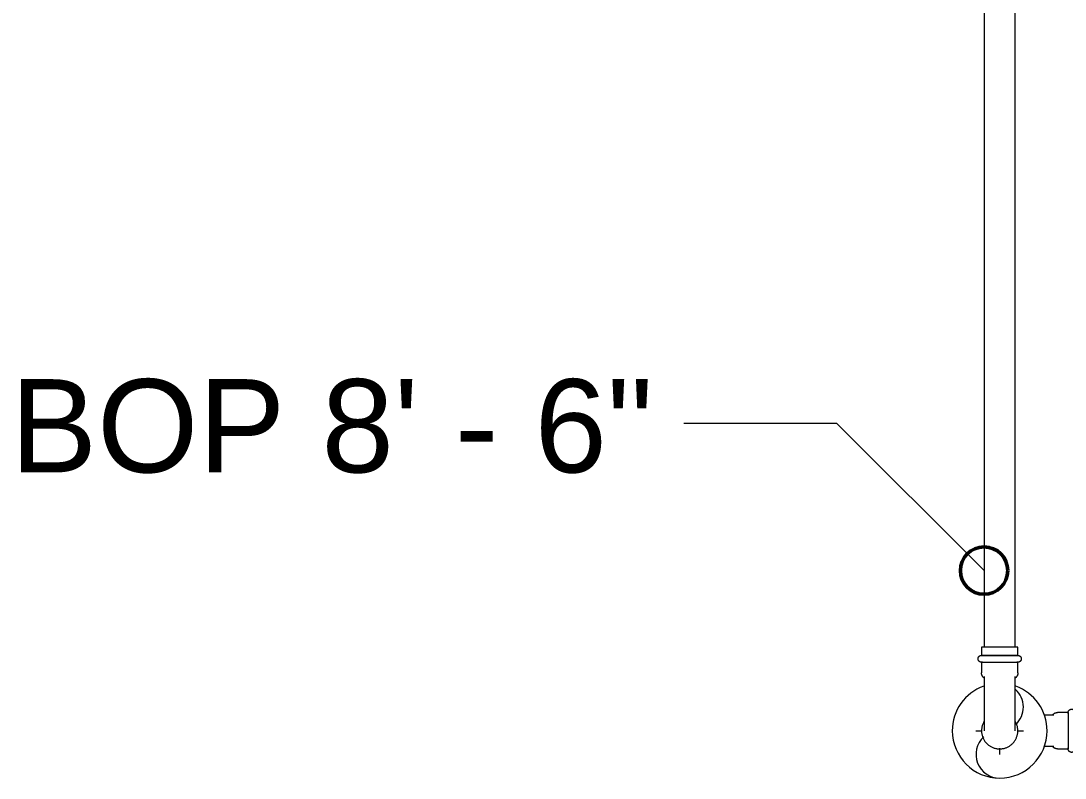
# Model space of a CAD drawing. Header units: inches. Extents: x -3679 to 241, y -496 to 1784.
# Drawn here: x -3218.92 to -3174.86, y 1173.85 to 1205.81 of the extents above; entities that cross this region are included whole.
import ezdxf

# ---------------------------------------------------------------- set-up
doc = ezdxf.new("R2010")
doc.units = ezdxf.units.IN
doc.header["$MEASUREMENT"] = 0
for name, color, linetype, lineweight in [('G-ANNO-DIMS', 251, 'Continuous', 9), ('P-PIPE', 1, 'Continuous', 9), ('P-PIPE-CNTR', 1, 'Continuous', 9)]:
    doc.layers.add(name, color=color, linetype=linetype, lineweight=lineweight)
doc.styles.add('Arial', font='arial.ttf', dxfattribs={"height": 3.934132})

# ---------------------------------------------------------------- blocks, each defined once
blk = doc.blocks.new('Victaulic-VicPress316-Elbow 90-45deg Style P568_P571 - Standard-V54-SECOND LEVEL')
at = {"layer": 'P-PIPE'}
for p, q in [((-3178.392, 1179.375), (-3178.392, 1179.036)), ((-3177.625, 1179.375), (-3178.392, 1179.375)), ((-3176.859, 1179.375), (-3177.625, 1179.375)), ((-3176.859, 1179.036), (-3176.859, 1179.375)), ((-3178.392, 1179.036), (-3177.625, 1179.036)), ((-3177.625, 1179.036), (-3176.859, 1179.036)), ((-3178.392, 1178.745), (-3178.392, 1178.294)), ((-3178.392, 1178.745), (-3177.625, 1178.745)), ((-3177.625, 1178.745), (-3176.859, 1178.745)), ((-3176.859, 1178.294), (-3176.859, 1178.745)), ((-3178.283, 1178.139), (-3178.283, 1177.248)), ((-3176.968, 1177.248), (-3176.968, 1178.142))]:
    blk.add_line(p, q, dxfattribs=at)
at = {"layer": 'P-PIPE', "flags": 128}
for points in [[(-3178.392, 1178.745), (-3178.397, 1178.745), (-3178.403, 1178.746), (-3178.409, 1178.746), (-3178.415, 1178.747), (-3178.42, 1178.748), (-3178.426, 1178.75), (-3178.432, 1178.751), (-3178.437, 1178.753), (-3178.443, 1178.755), (-3178.448, 1178.757), (-3178.453, 1178.759), (-3178.459, 1178.762), (-3178.464, 1178.765), (-3178.469, 1178.768), (-3178.474, 1178.771), (-3178.478, 1178.774), (-3178.483, 1178.778), (-3178.487, 1178.781), (-3178.492, 1178.785), (-3178.496, 1178.789), (-3178.5, 1178.794), (-3178.504, 1178.798), (-3178.507, 1178.803), (-3178.511, 1178.807), (-3178.514, 1178.812), (-3178.517, 1178.817), (-3178.52, 1178.822), (-3178.522, 1178.827), (-3178.525, 1178.833), (-3178.527, 1178.838), (-3178.529, 1178.844), (-3178.531, 1178.849), (-3178.532, 1178.855), (-3178.534, 1178.86), (-3178.535, 1178.866), (-3178.536, 1178.872), (-3178.536, 1178.878), (-3178.537, 1178.883), (-3178.537, 1178.889), (-3178.537, 1178.895), (-3178.537, 1178.901), (-3178.536, 1178.907), (-3178.535, 1178.912), (-3178.534, 1178.918), (-3178.533, 1178.924), (-3178.532, 1178.93), (-3178.53, 1178.935), (-3178.528, 1178.941), (-3178.526, 1178.946), (-3178.524, 1178.951), (-3178.521, 1178.957), (-3178.519, 1178.962), (-3178.516, 1178.967), (-3178.512, 1178.972), (-3178.509, 1178.976), (-3178.506, 1178.981), (-3178.502, 1178.986), (-3178.498, 1178.99), (-3178.494, 1178.994), (-3178.49, 1178.998), (-3178.485, 1179.002), (-3178.481, 1179.006), (-3178.476, 1179.009), (-3178.471, 1179.012), (-3178.467, 1179.016), (-3178.461, 1179.018), (-3178.456, 1179.021), (-3178.451, 1179.024), (-3178.446, 1179.026), (-3178.44, 1179.028), (-3178.435, 1179.03), (-3178.429, 1179.031), (-3178.423, 1179.033), (-3178.418, 1179.034), (-3178.412, 1179.035), (-3178.406, 1179.036), (-3178.4, 1179.036), (-3178.395, 1179.036), (-3178.392, 1179.036)], [(-3177.625, 1179.036), (-3177.656, 1179.036), (-3177.686, 1179.036), (-3177.717, 1179.036), (-3177.747, 1179.036), (-3177.777, 1179.036), (-3177.807, 1179.036), (-3177.837, 1179.036), (-3177.866, 1179.036), (-3177.895, 1179.036), (-3177.924, 1179.036), (-3177.951, 1179.036), (-3177.979, 1179.036), (-3178.006, 1179.036), (-3178.032, 1179.036), (-3178.058, 1179.036), (-3178.083, 1179.036), (-3178.107, 1179.036), (-3178.13, 1179.036), (-3178.153, 1179.036), (-3178.175, 1179.036), (-3178.196, 1179.036), (-3178.216, 1179.036), (-3178.235, 1179.036), (-3178.253, 1179.036), (-3178.27, 1179.036), (-3178.286, 1179.036), (-3178.301, 1179.036), (-3178.315, 1179.036), (-3178.328, 1179.036), (-3178.339, 1179.036), (-3178.35, 1179.036), (-3178.359, 1179.036), (-3178.368, 1179.036), (-3178.375, 1179.036), (-3178.38, 1179.036), (-3178.385, 1179.036), (-3178.388, 1179.036), (-3178.391, 1179.036), (-3178.391, 1179.036), (-3178.392, 1179.036)], [(-3178.392, 1179.036), (-3178.391, 1179.036), (-3178.389, 1179.036), (-3178.386, 1179.036), (-3178.382, 1179.036), (-3178.376, 1179.036), (-3178.37, 1179.036), (-3178.362, 1179.036), (-3178.353, 1179.036)], [(-3176.859, 1179.036), (-3176.859, 1179.036), (-3176.861, 1179.036), (-3176.864, 1179.036), (-3176.868, 1179.036), (-3176.874, 1179.036), (-3176.88, 1179.036), (-3176.888, 1179.036), (-3176.897, 1179.036), (-3176.908, 1179.036), (-3176.919, 1179.036), (-3176.932, 1179.036), (-3176.945, 1179.036), (-3176.96, 1179.036), (-3176.976, 1179.036), (-3176.992, 1179.036), (-3177.01, 1179.036), (-3177.029, 1179.036), (-3177.049, 1179.036), (-3177.069, 1179.036), (-3177.091, 1179.036), (-3177.113, 1179.036), (-3177.137, 1179.036), (-3177.161, 1179.036), (-3177.185, 1179.036), (-3177.211, 1179.036), (-3177.237, 1179.036), (-3177.264, 1179.036), (-3177.291, 1179.036), (-3177.319, 1179.036), (-3177.347, 1179.036), (-3177.376, 1179.036), (-3177.405, 1179.036), (-3177.435, 1179.036), (-3177.465, 1179.036), (-3177.495, 1179.036), (-3177.525, 1179.036), (-3177.556, 1179.036), (-3177.586, 1179.036), (-3177.617, 1179.036), (-3177.625, 1179.036)], [(-3176.9, 1179.036), (-3176.891, 1179.036), (-3176.882, 1179.036), (-3176.875, 1179.036), (-3176.87, 1179.036), (-3176.865, 1179.036), (-3176.862, 1179.036), (-3176.859, 1179.036), (-3176.859, 1179.036), (-3176.859, 1179.036)], [(-3176.859, 1179.036), (-3176.853, 1179.036), (-3176.847, 1179.036), (-3176.841, 1179.035), (-3176.835, 1179.034), (-3176.83, 1179.033), (-3176.824, 1179.032), (-3176.818, 1179.031), (-3176.813, 1179.029), (-3176.807, 1179.027), (-3176.802, 1179.025), (-3176.797, 1179.022), (-3176.791, 1179.02), (-3176.786, 1179.017), (-3176.781, 1179.014), (-3176.776, 1179.011), (-3176.772, 1179.008), (-3176.767, 1179.004), (-3176.763, 1179), (-3176.758, 1178.996), (-3176.754, 1178.992), (-3176.75, 1178.988), (-3176.746, 1178.984), (-3176.743, 1178.979), (-3176.739, 1178.974), (-3176.736, 1178.969), (-3176.733, 1178.965), (-3176.73, 1178.959), (-3176.728, 1178.954), (-3176.725, 1178.949), (-3176.723, 1178.944), (-3176.721, 1178.938), (-3176.719, 1178.933), (-3176.718, 1178.927), (-3176.716, 1178.921), (-3176.715, 1178.916), (-3176.714, 1178.91), (-3176.714, 1178.904), (-3176.713, 1178.898), (-3176.713, 1178.892), (-3176.713, 1178.887), (-3176.713, 1178.881), (-3176.714, 1178.875), (-3176.715, 1178.869), (-3176.716, 1178.863), (-3176.717, 1178.858), (-3176.718, 1178.852), (-3176.72, 1178.847), (-3176.722, 1178.841), (-3176.724, 1178.836), (-3176.726, 1178.83), (-3176.729, 1178.825), (-3176.731, 1178.82), (-3176.734, 1178.815), (-3176.738, 1178.81), (-3176.741, 1178.805), (-3176.744, 1178.801), (-3176.748, 1178.796), (-3176.752, 1178.792), (-3176.756, 1178.788), (-3176.76, 1178.784), (-3176.765, 1178.78), (-3176.769, 1178.776), (-3176.774, 1178.773), (-3176.779, 1178.769), (-3176.784, 1178.766), (-3176.789, 1178.763), (-3176.794, 1178.761), (-3176.799, 1178.758), (-3176.804, 1178.756), (-3176.81, 1178.754), (-3176.815, 1178.752), (-3176.821, 1178.75), (-3176.827, 1178.749), (-3176.832, 1178.748), (-3176.838, 1178.747), (-3176.844, 1178.746), (-3176.85, 1178.746), (-3176.855, 1178.745), (-3176.859, 1178.745)], [(-3178.35, 1178.745), (-3178.359, 1178.745), (-3178.368, 1178.745), (-3178.375, 1178.745), (-3178.38, 1178.745), (-3178.385, 1178.745), (-3178.388, 1178.745), (-3178.391, 1178.745), (-3178.391, 1178.745), (-3178.392, 1178.745)], [(-3178.392, 1178.745), (-3178.391, 1178.745), (-3178.389, 1178.745), (-3178.386, 1178.745), (-3178.382, 1178.745), (-3178.376, 1178.745), (-3178.37, 1178.745), (-3178.362, 1178.745), (-3178.353, 1178.745), (-3178.342, 1178.745), (-3178.331, 1178.745), (-3178.319, 1178.745), (-3178.305, 1178.745), (-3178.29, 1178.745), (-3178.274, 1178.745), (-3178.258, 1178.745), (-3178.24, 1178.745), (-3178.221, 1178.745), (-3178.201, 1178.745), (-3178.181, 1178.745), (-3178.159, 1178.745), (-3178.137, 1178.745), (-3178.113, 1178.745), (-3178.089, 1178.745), (-3178.065, 1178.745), (-3178.039, 1178.745), (-3178.013, 1178.745), (-3177.986, 1178.745), (-3177.959, 1178.745), (-3177.931, 1178.745), (-3177.903, 1178.745), (-3177.874, 1178.745), (-3177.845, 1178.745), (-3177.815, 1178.745), (-3177.785, 1178.745), (-3177.755, 1178.745), (-3177.725, 1178.745), (-3177.695, 1178.745), (-3177.664, 1178.745), (-3177.633, 1178.745), (-3177.625, 1178.745)], [(-3177.625, 1178.745), (-3177.594, 1178.745), (-3177.564, 1178.745), (-3177.533, 1178.745), (-3177.503, 1178.745), (-3177.473, 1178.745), (-3177.443, 1178.745), (-3177.413, 1178.745), (-3177.384, 1178.745), (-3177.355, 1178.745), (-3177.327, 1178.745), (-3177.299, 1178.745), (-3177.271, 1178.745), (-3177.244, 1178.745), (-3177.218, 1178.745), (-3177.192, 1178.745), (-3177.167, 1178.745), (-3177.143, 1178.745), (-3177.12, 1178.745), (-3177.097, 1178.745), (-3177.075, 1178.745), (-3177.054, 1178.745), (-3177.034, 1178.745), (-3177.015, 1178.745), (-3176.997, 1178.745), (-3176.98, 1178.745), (-3176.964, 1178.745), (-3176.949, 1178.745), (-3176.935, 1178.745), (-3176.922, 1178.745), (-3176.911, 1178.745), (-3176.9, 1178.745), (-3176.891, 1178.745), (-3176.882, 1178.745), (-3176.875, 1178.745), (-3176.87, 1178.745), (-3176.865, 1178.745), (-3176.862, 1178.745), (-3176.859, 1178.745), (-3176.859, 1178.745), (-3176.859, 1178.745)], [(-3176.859, 1178.745), (-3176.859, 1178.745), (-3176.861, 1178.745), (-3176.864, 1178.745), (-3176.868, 1178.745), (-3176.874, 1178.745), (-3176.88, 1178.745), (-3176.888, 1178.745), (-3176.897, 1178.745)], [(-3178.283, 1178.076), (-3178.291, 1178.083), (-3178.299, 1178.09), (-3178.307, 1178.097), (-3178.315, 1178.105), (-3178.323, 1178.113), (-3178.33, 1178.121), (-3178.336, 1178.13), (-3178.343, 1178.138), (-3178.349, 1178.147), (-3178.354, 1178.157), (-3178.36, 1178.166), (-3178.365, 1178.176), (-3178.369, 1178.186), (-3178.373, 1178.196), (-3178.377, 1178.206), (-3178.38, 1178.217), (-3178.383, 1178.227), (-3178.386, 1178.238), (-3178.388, 1178.248), (-3178.389, 1178.259), (-3178.39, 1178.27), (-3178.391, 1178.281), (-3178.392, 1178.292), (-3178.392, 1178.294)], [(-3176.859, 1178.294), (-3176.859, 1178.283), (-3176.859, 1178.272), (-3176.86, 1178.261), (-3176.862, 1178.25), (-3176.864, 1178.24), (-3176.866, 1178.229), (-3176.869, 1178.219), (-3176.872, 1178.208), (-3176.876, 1178.198), (-3176.88, 1178.188), (-3176.884, 1178.178), (-3176.889, 1178.168), (-3176.895, 1178.158), (-3176.9, 1178.149), (-3176.906, 1178.14), (-3176.912, 1178.131), (-3176.919, 1178.123), (-3176.926, 1178.114), (-3176.933, 1178.106), (-3176.941, 1178.098), (-3176.949, 1178.091), (-3176.957, 1178.084), (-3176.966, 1178.077), (-3176.968, 1178.076)], [(-3178.283, 1177.248), (-3178.283, 1177.192), (-3178.283, 1177.137), (-3178.283, 1177.081), (-3178.283, 1177.026), (-3178.283, 1176.971), (-3178.283, 1176.917), (-3178.283, 1176.863), (-3178.283, 1176.81), (-3178.283, 1176.757), (-3178.283, 1176.705), (-3178.283, 1176.655), (-3178.283, 1176.605), (-3178.283, 1176.556), (-3178.283, 1176.508), (-3178.283, 1176.461), (-3178.283, 1176.416), (-3178.283, 1176.372), (-3178.283, 1176.329), (-3178.283, 1176.288), (-3178.283, 1176.249), (-3178.283, 1176.211), (-3178.283, 1176.174), (-3178.283, 1176.14), (-3178.283, 1176.107), (-3178.283, 1176.076), (-3178.283, 1176.047), (-3178.283, 1176.019), (-3178.283, 1175.994), (-3178.283, 1175.971), (-3178.283, 1175.95), (-3178.283, 1175.93), (-3178.283, 1175.913), (-3178.283, 1175.898), (-3178.283, 1175.886), (-3178.283, 1175.875), (-3178.283, 1175.867), (-3178.283, 1175.861), (-3178.283, 1175.857), (-3178.283, 1175.855), (-3178.283, 1175.855)], [(-3176.968, 1175.855), (-3176.968, 1175.856), (-3176.968, 1175.859), (-3176.968, 1175.865), (-3176.968, 1175.873), (-3176.968, 1175.883), (-3176.968, 1175.895), (-3176.968, 1175.909), (-3176.968, 1175.926), (-3176.968, 1175.944), (-3176.968, 1175.965), (-3176.968, 1175.988), (-3176.968, 1176.012), (-3176.968, 1176.039), (-3176.968, 1176.068), (-3176.968, 1176.098), (-3176.968, 1176.131), (-3176.968, 1176.165), (-3176.968, 1176.201), (-3176.968, 1176.238), (-3176.968, 1176.277), (-3176.968, 1176.318), (-3176.968, 1176.36), (-3176.968, 1176.404), (-3176.968, 1176.449), (-3176.968, 1176.495), (-3176.968, 1176.543), (-3176.968, 1176.591), (-3176.968, 1176.641), (-3176.968, 1176.692), (-3176.968, 1176.743), (-3176.968, 1176.795), (-3176.968, 1176.848), (-3176.968, 1176.902), (-3176.968, 1176.956), (-3176.968, 1177.011), (-3176.968, 1177.066), (-3176.968, 1177.122), (-3176.968, 1177.177), (-3176.968, 1177.233), (-3176.968, 1177.248)], [(-3178.286, 1176.243), (-3178.301, 1176.216), (-3178.315, 1176.189), (-3178.328, 1176.161), (-3178.339, 1176.133), (-3178.35, 1176.104), (-3178.359, 1176.075), (-3178.368, 1176.045), (-3178.375, 1176.015), (-3178.38, 1175.985), (-3178.385, 1175.955), (-3178.388, 1175.924), (-3178.391, 1175.894), (-3178.391, 1175.863), (-3178.391, 1175.832), (-3178.39, 1175.802), (-3178.387, 1175.771), (-3178.383, 1175.741), (-3178.378, 1175.711), (-3178.371, 1175.681), (-3178.364, 1175.651), (-3178.355, 1175.622), (-3178.345, 1175.593), (-3178.334, 1175.564), (-3178.322, 1175.536), (-3178.309, 1175.508), (-3178.294, 1175.481), (-3178.279, 1175.455), (-3178.262, 1175.429), (-3178.245, 1175.404), (-3178.226, 1175.379), (-3178.207, 1175.356), (-3178.186, 1175.333), (-3178.165, 1175.311), (-3178.143, 1175.29), (-3178.12, 1175.269), (-3178.096, 1175.25), (-3178.071, 1175.232), (-3178.046, 1175.214), (-3178.02, 1175.198), (-3177.994, 1175.183), (-3177.966, 1175.169), (-3177.939, 1175.155), (-3177.91, 1175.143), (-3177.882, 1175.133), (-3177.853, 1175.123), (-3177.823, 1175.114), (-3177.793, 1175.107), (-3177.763, 1175.101), (-3177.733, 1175.096), (-3177.703, 1175.092), (-3177.672, 1175.09), (-3177.642, 1175.089), (-3177.625, 1175.088)], [(-3177.625, 1175.088), (-3177.594, 1175.089), (-3177.564, 1175.091), (-3177.533, 1175.094), (-3177.503, 1175.098), (-3177.473, 1175.104), (-3177.443, 1175.11), (-3177.413, 1175.118), (-3177.384, 1175.127), (-3177.355, 1175.137), (-3177.327, 1175.149), (-3177.299, 1175.161), (-3177.271, 1175.175), (-3177.244, 1175.19), (-3177.218, 1175.205), (-3177.192, 1175.222), (-3177.167, 1175.24), (-3177.143, 1175.259), (-3177.12, 1175.279), (-3177.097, 1175.299), (-3177.075, 1175.321), (-3177.054, 1175.343), (-3177.034, 1175.366), (-3177.015, 1175.39), (-3176.997, 1175.415), (-3176.98, 1175.441), (-3176.964, 1175.467), (-3176.949, 1175.494), (-3176.935, 1175.521), (-3176.922, 1175.549), (-3176.911, 1175.577), (-3176.9, 1175.606), (-3176.891, 1175.635), (-3176.882, 1175.665), (-3176.875, 1175.694), (-3176.87, 1175.725), (-3176.865, 1175.755), (-3176.862, 1175.785), (-3176.859, 1175.816), (-3176.859, 1175.847), (-3176.859, 1175.877), (-3176.86, 1175.908), (-3176.863, 1175.938), (-3176.867, 1175.969), (-3176.872, 1175.999), (-3176.879, 1176.029), (-3176.886, 1176.059), (-3176.895, 1176.088), (-3176.905, 1176.117), (-3176.916, 1176.146), (-3176.928, 1176.174), (-3176.941, 1176.201), (-3176.956, 1176.229), (-3176.968, 1176.249)]]:
    blk.add_lwpolyline(points, dxfattribs=at)
blk = doc.blocks.new('Victaulic-VicPress316-Elbow 90-45deg Style P568_P571 - Standard-V55-SECOND LEVEL')
at = {"layer": 'P-PIPE'}
for p, q in [((-3175.341, 1176.512), (-3175.751, 1176.512)), ((-3174.735, 1176.621), (-3175.186, 1176.621)), ((-3174.735, 1176.621), (-3174.735, 1175.855)), ((-3174.105, 1176.621), (-3174.444, 1176.621)), ((-3174.444, 1176.621), (-3174.444, 1175.855)), ((-3174.105, 1175.855), (-3174.105, 1176.621)), ((-3174.735, 1175.855), (-3174.735, 1175.088)), ((-3174.444, 1175.855), (-3174.444, 1175.088)), ((-3174.105, 1175.088), (-3174.105, 1175.855)), ((-3175.751, 1175.197), (-3175.338, 1175.197)), ((-3175.186, 1175.088), (-3174.735, 1175.088)), ((-3174.444, 1175.088), (-3174.105, 1175.088))]:
    blk.add_line(p, q, dxfattribs=at)
at = {"layer": 'P-PIPE', "flags": 128}
for points in [[(-3174.735, 1176.621), (-3174.734, 1176.627), (-3174.734, 1176.633), (-3174.733, 1176.639), (-3174.733, 1176.645), (-3174.732, 1176.65), (-3174.73, 1176.656), (-3174.729, 1176.662), (-3174.727, 1176.667), (-3174.725, 1176.673), (-3174.723, 1176.678), (-3174.721, 1176.683), (-3174.718, 1176.689), (-3174.715, 1176.694), (-3174.712, 1176.699), (-3174.709, 1176.704), (-3174.706, 1176.708), (-3174.702, 1176.713), (-3174.698, 1176.717), (-3174.694, 1176.722), (-3174.69, 1176.726), (-3174.686, 1176.73), (-3174.682, 1176.733), (-3174.677, 1176.737), (-3174.672, 1176.741), (-3174.668, 1176.744), (-3174.663, 1176.747), (-3174.658, 1176.75), (-3174.652, 1176.752), (-3174.647, 1176.755), (-3174.642, 1176.757), (-3174.636, 1176.759), (-3174.631, 1176.761), (-3174.625, 1176.762), (-3174.619, 1176.764), (-3174.614, 1176.765), (-3174.608, 1176.766), (-3174.602, 1176.766), (-3174.596, 1176.767), (-3174.591, 1176.767), (-3174.585, 1176.767), (-3174.579, 1176.767), (-3174.573, 1176.766), (-3174.567, 1176.765), (-3174.562, 1176.764), (-3174.556, 1176.763), (-3174.55, 1176.762), (-3174.545, 1176.76), (-3174.539, 1176.758), (-3174.534, 1176.756), (-3174.528, 1176.754), (-3174.523, 1176.751), (-3174.518, 1176.748), (-3174.513, 1176.745), (-3174.508, 1176.742), (-3174.503, 1176.739), (-3174.499, 1176.735), (-3174.494, 1176.732), (-3174.49, 1176.728), (-3174.486, 1176.724), (-3174.482, 1176.72), (-3174.478, 1176.715), (-3174.474, 1176.711), (-3174.471, 1176.706), (-3174.467, 1176.701), (-3174.464, 1176.696), (-3174.461, 1176.691), (-3174.459, 1176.686), (-3174.456, 1176.681), (-3174.454, 1176.676), (-3174.452, 1176.67), (-3174.45, 1176.665), (-3174.448, 1176.659), (-3174.447, 1176.653), (-3174.446, 1176.648), (-3174.445, 1176.642), (-3174.444, 1176.636), (-3174.444, 1176.63), (-3174.444, 1176.624), (-3174.444, 1176.621)], [(-3175.404, 1176.512), (-3175.397, 1176.521), (-3175.39, 1176.529), (-3175.383, 1176.537), (-3175.375, 1176.545), (-3175.367, 1176.552), (-3175.359, 1176.559), (-3175.35, 1176.566), (-3175.342, 1176.573), (-3175.332, 1176.579), (-3175.323, 1176.584), (-3175.314, 1176.59), (-3175.304, 1176.595), (-3175.294, 1176.599), (-3175.284, 1176.603), (-3175.274, 1176.607), (-3175.263, 1176.61), (-3175.253, 1176.613), (-3175.242, 1176.616), (-3175.231, 1176.618), (-3175.221, 1176.619), (-3175.21, 1176.62), (-3175.199, 1176.621), (-3175.188, 1176.621), (-3175.186, 1176.621)], [(-3174.735, 1176.58), (-3174.735, 1176.589), (-3174.735, 1176.597), (-3174.735, 1176.604), (-3174.735, 1176.61), (-3174.735, 1176.615), (-3174.735, 1176.618), (-3174.735, 1176.62), (-3174.735, 1176.621), (-3174.735, 1176.621)], [(-3174.735, 1176.621), (-3174.735, 1176.621), (-3174.735, 1176.619), (-3174.735, 1176.616), (-3174.735, 1176.612), (-3174.735, 1176.606), (-3174.735, 1176.599), (-3174.735, 1176.591), (-3174.735, 1176.582), (-3174.735, 1176.572), (-3174.735, 1176.561), (-3174.735, 1176.548), (-3174.735, 1176.535), (-3174.735, 1176.52), (-3174.735, 1176.504), (-3174.735, 1176.487), (-3174.735, 1176.47), (-3174.735, 1176.451), (-3174.735, 1176.431), (-3174.735, 1176.41), (-3174.735, 1176.389), (-3174.735, 1176.366), (-3174.735, 1176.343), (-3174.735, 1176.319), (-3174.735, 1176.294), (-3174.735, 1176.269), (-3174.735, 1176.243), (-3174.735, 1176.216), (-3174.735, 1176.189), (-3174.735, 1176.161), (-3174.735, 1176.133), (-3174.735, 1176.104), (-3174.735, 1176.075), (-3174.735, 1176.045), (-3174.735, 1176.015), (-3174.735, 1175.985), (-3174.735, 1175.955), (-3174.735, 1175.924), (-3174.735, 1175.894), (-3174.735, 1175.863), (-3174.735, 1175.855)], [(-3174.444, 1175.855), (-3174.444, 1175.886), (-3174.444, 1175.916), (-3174.444, 1175.947), (-3174.444, 1175.977), (-3174.444, 1176.007), (-3174.444, 1176.037), (-3174.444, 1176.067), (-3174.444, 1176.096), (-3174.444, 1176.125), (-3174.444, 1176.153), (-3174.444, 1176.181), (-3174.444, 1176.209), (-3174.444, 1176.236), (-3174.444, 1176.262), (-3174.444, 1176.288), (-3174.444, 1176.313), (-3174.444, 1176.337), (-3174.444, 1176.36), (-3174.444, 1176.383), (-3174.444, 1176.405), (-3174.444, 1176.426), (-3174.444, 1176.446), (-3174.444, 1176.465), (-3174.444, 1176.483), (-3174.444, 1176.5), (-3174.444, 1176.516), (-3174.444, 1176.531), (-3174.444, 1176.545), (-3174.444, 1176.558), (-3174.444, 1176.569), (-3174.444, 1176.58), (-3174.444, 1176.589), (-3174.444, 1176.597), (-3174.444, 1176.604), (-3174.444, 1176.61), (-3174.444, 1176.615), (-3174.444, 1176.618), (-3174.444, 1176.62), (-3174.444, 1176.621), (-3174.444, 1176.621)], [(-3174.444, 1176.621), (-3174.444, 1176.621), (-3174.444, 1176.619), (-3174.444, 1176.616), (-3174.444, 1176.612), (-3174.444, 1176.606), (-3174.444, 1176.599), (-3174.444, 1176.591), (-3174.444, 1176.582)], [(-3174.735, 1175.855), (-3174.735, 1175.824), (-3174.735, 1175.794), (-3174.735, 1175.763), (-3174.735, 1175.733), (-3174.735, 1175.703), (-3174.735, 1175.673), (-3174.735, 1175.643), (-3174.735, 1175.614), (-3174.735, 1175.585), (-3174.735, 1175.556), (-3174.735, 1175.528), (-3174.735, 1175.501), (-3174.735, 1175.474), (-3174.735, 1175.448), (-3174.735, 1175.422), (-3174.735, 1175.397), (-3174.735, 1175.373), (-3174.735, 1175.349), (-3174.735, 1175.327), (-3174.735, 1175.305), (-3174.735, 1175.284), (-3174.735, 1175.264), (-3174.735, 1175.245), (-3174.735, 1175.227), (-3174.735, 1175.21), (-3174.735, 1175.194), (-3174.735, 1175.179), (-3174.735, 1175.165), (-3174.735, 1175.152), (-3174.735, 1175.14), (-3174.735, 1175.13), (-3174.735, 1175.121), (-3174.735, 1175.112), (-3174.735, 1175.105), (-3174.735, 1175.1), (-3174.735, 1175.095), (-3174.735, 1175.092), (-3174.735, 1175.089), (-3174.735, 1175.088), (-3174.735, 1175.088)], [(-3174.444, 1175.088), (-3174.444, 1175.089), (-3174.444, 1175.091), (-3174.444, 1175.094), (-3174.444, 1175.098), (-3174.444, 1175.104), (-3174.444, 1175.11), (-3174.444, 1175.118), (-3174.444, 1175.127), (-3174.444, 1175.137), (-3174.444, 1175.149), (-3174.444, 1175.161), (-3174.444, 1175.175), (-3174.444, 1175.19), (-3174.444, 1175.205), (-3174.444, 1175.222), (-3174.444, 1175.24), (-3174.444, 1175.259), (-3174.444, 1175.279), (-3174.444, 1175.299), (-3174.444, 1175.321), (-3174.444, 1175.343), (-3174.444, 1175.366), (-3174.444, 1175.39), (-3174.444, 1175.415), (-3174.444, 1175.441), (-3174.444, 1175.467), (-3174.444, 1175.494), (-3174.444, 1175.521), (-3174.444, 1175.549), (-3174.444, 1175.577), (-3174.444, 1175.606), (-3174.444, 1175.635), (-3174.444, 1175.665), (-3174.444, 1175.694), (-3174.444, 1175.725), (-3174.444, 1175.755), (-3174.444, 1175.785), (-3174.444, 1175.816), (-3174.444, 1175.847), (-3174.444, 1175.855)], [(-3177.623, 1175.197), (-3177.625, 1175.197), (-3177.625, 1175.197)], [(-3175.186, 1175.088), (-3175.197, 1175.089), (-3175.208, 1175.089), (-3175.219, 1175.09), (-3175.229, 1175.092), (-3175.24, 1175.094), (-3175.251, 1175.096), (-3175.261, 1175.099), (-3175.272, 1175.102), (-3175.282, 1175.106), (-3175.292, 1175.11), (-3175.302, 1175.114), (-3175.312, 1175.119), (-3175.321, 1175.124), (-3175.331, 1175.13), (-3175.34, 1175.136), (-3175.349, 1175.142), (-3175.357, 1175.149), (-3175.366, 1175.156), (-3175.374, 1175.163), (-3175.381, 1175.171), (-3175.389, 1175.179), (-3175.396, 1175.187), (-3175.403, 1175.196), (-3175.404, 1175.197)], [(-3174.735, 1175.088), (-3174.735, 1175.089), (-3174.735, 1175.091), (-3174.735, 1175.094), (-3174.735, 1175.098), (-3174.735, 1175.104), (-3174.735, 1175.11), (-3174.735, 1175.118), (-3174.735, 1175.127)], [(-3174.444, 1175.088), (-3174.444, 1175.083), (-3174.444, 1175.077), (-3174.445, 1175.071), (-3174.445, 1175.065), (-3174.446, 1175.059), (-3174.448, 1175.054), (-3174.449, 1175.048), (-3174.451, 1175.043), (-3174.453, 1175.037), (-3174.455, 1175.032), (-3174.457, 1175.026), (-3174.46, 1175.021), (-3174.463, 1175.016), (-3174.466, 1175.011), (-3174.469, 1175.006), (-3174.472, 1175.001), (-3174.476, 1174.997), (-3174.48, 1174.992), (-3174.484, 1174.988), (-3174.488, 1174.984), (-3174.492, 1174.98), (-3174.496, 1174.976), (-3174.501, 1174.973), (-3174.506, 1174.969), (-3174.51, 1174.966), (-3174.515, 1174.963), (-3174.52, 1174.96), (-3174.526, 1174.957), (-3174.531, 1174.955), (-3174.536, 1174.953), (-3174.542, 1174.951), (-3174.547, 1174.949), (-3174.553, 1174.947), (-3174.559, 1174.946), (-3174.564, 1174.945), (-3174.57, 1174.944), (-3174.576, 1174.943), (-3174.582, 1174.943), (-3174.587, 1174.943), (-3174.593, 1174.943), (-3174.599, 1174.943), (-3174.605, 1174.944), (-3174.611, 1174.944), (-3174.616, 1174.945), (-3174.622, 1174.947), (-3174.628, 1174.948), (-3174.633, 1174.95), (-3174.639, 1174.952), (-3174.644, 1174.954), (-3174.65, 1174.956), (-3174.655, 1174.959), (-3174.66, 1174.961), (-3174.665, 1174.964), (-3174.67, 1174.967), (-3174.675, 1174.971), (-3174.679, 1174.974), (-3174.684, 1174.978), (-3174.688, 1174.982), (-3174.692, 1174.986), (-3174.696, 1174.99), (-3174.7, 1174.994), (-3174.704, 1174.999), (-3174.707, 1175.004), (-3174.711, 1175.008), (-3174.714, 1175.013), (-3174.717, 1175.018), (-3174.719, 1175.024), (-3174.722, 1175.029), (-3174.724, 1175.034), (-3174.726, 1175.04), (-3174.728, 1175.045), (-3174.73, 1175.051), (-3174.731, 1175.056), (-3174.732, 1175.062), (-3174.733, 1175.068), (-3174.734, 1175.074), (-3174.734, 1175.079), (-3174.734, 1175.085), (-3174.735, 1175.088)], [(-3174.444, 1175.13), (-3174.444, 1175.121), (-3174.444, 1175.112), (-3174.444, 1175.105), (-3174.444, 1175.1), (-3174.444, 1175.095), (-3174.444, 1175.092), (-3174.444, 1175.089), (-3174.444, 1175.088), (-3174.444, 1175.088)]]:
    blk.add_lwpolyline(points, dxfattribs=at)

msp = doc.modelspace()

# ---------------------------------------------------------------- linework, layer by layer
at = {"layer": 'G-ANNO-DIMS'}
for p, q in [((-3184.491, 1188.822), (-3190.951, 1188.822)), ((-3178.283, 1182.614), (-3184.491, 1188.822))]:
    msp.add_line(p, q, dxfattribs=at)
at = {"layer": 'G-ANNO-DIMS', "lineweight": 50}
msp.add_circle((-3178.283, 1182.614), 1, dxfattribs=at)
at = {"layer": 'P-PIPE'}
for p, q in [((-3178.283, 1212.666), (-3178.283, 1179.375)), ((-3176.968, 1179.375), (-3176.968, 1212.666))]:
    msp.add_line(p, q, dxfattribs=at)
for centre, radius, start, end in [((-3177.625, 1175.855), 2, 109.725, 180), ((-3177.625, 1175.855), 2, 0, 70.275), ((-3177.625, 1176.855), 1, 312.5186, 48.157), ((-3177.625, 1175.855), 2, 180, 0), ((-3177.625, 1174.855), 1, 132.5186, 270)]:
    msp.add_arc(centre, radius, start, end, dxfattribs=at)
at = {"layer": 'P-PIPE-CNTR'}
for p, q in [((-3178.625, 1175.855), (-3178.361, 1175.855)), ((-3176.889, 1175.855), (-3176.625, 1175.855)), ((-3177.625, 1174.855), (-3177.625, 1175.117))]:
    msp.add_line(p, q, dxfattribs=at)

# ---------------------------------------------------------------- block references
at = {"layer": 'P-PIPE'}
for name in ['Victaulic-VicPress316-Elbow 90-45deg Style P568_P571 - Standard-V54-SECOND LEVEL', 'Victaulic-VicPress316-Elbow 90-45deg Style P568_P571 - Standard-V55-SECOND LEVEL']:
    msp.add_blockref(name, (0, 0), dxfattribs=at)

# ---------------------------------------------------------------- texts
at = {"layer": 'G-ANNO-DIMS', "insert": (-3219.371, 1190.691), "char_height": 3.93413, "width": 32.304, "attachment_point": 1, "line_spacing_factor": 0.938532, "style": 'Arial'}
msp.add_mtext('BOP 8\' - 6"', dxfattribs=at)

doc.saveas('drawing.dxf')
